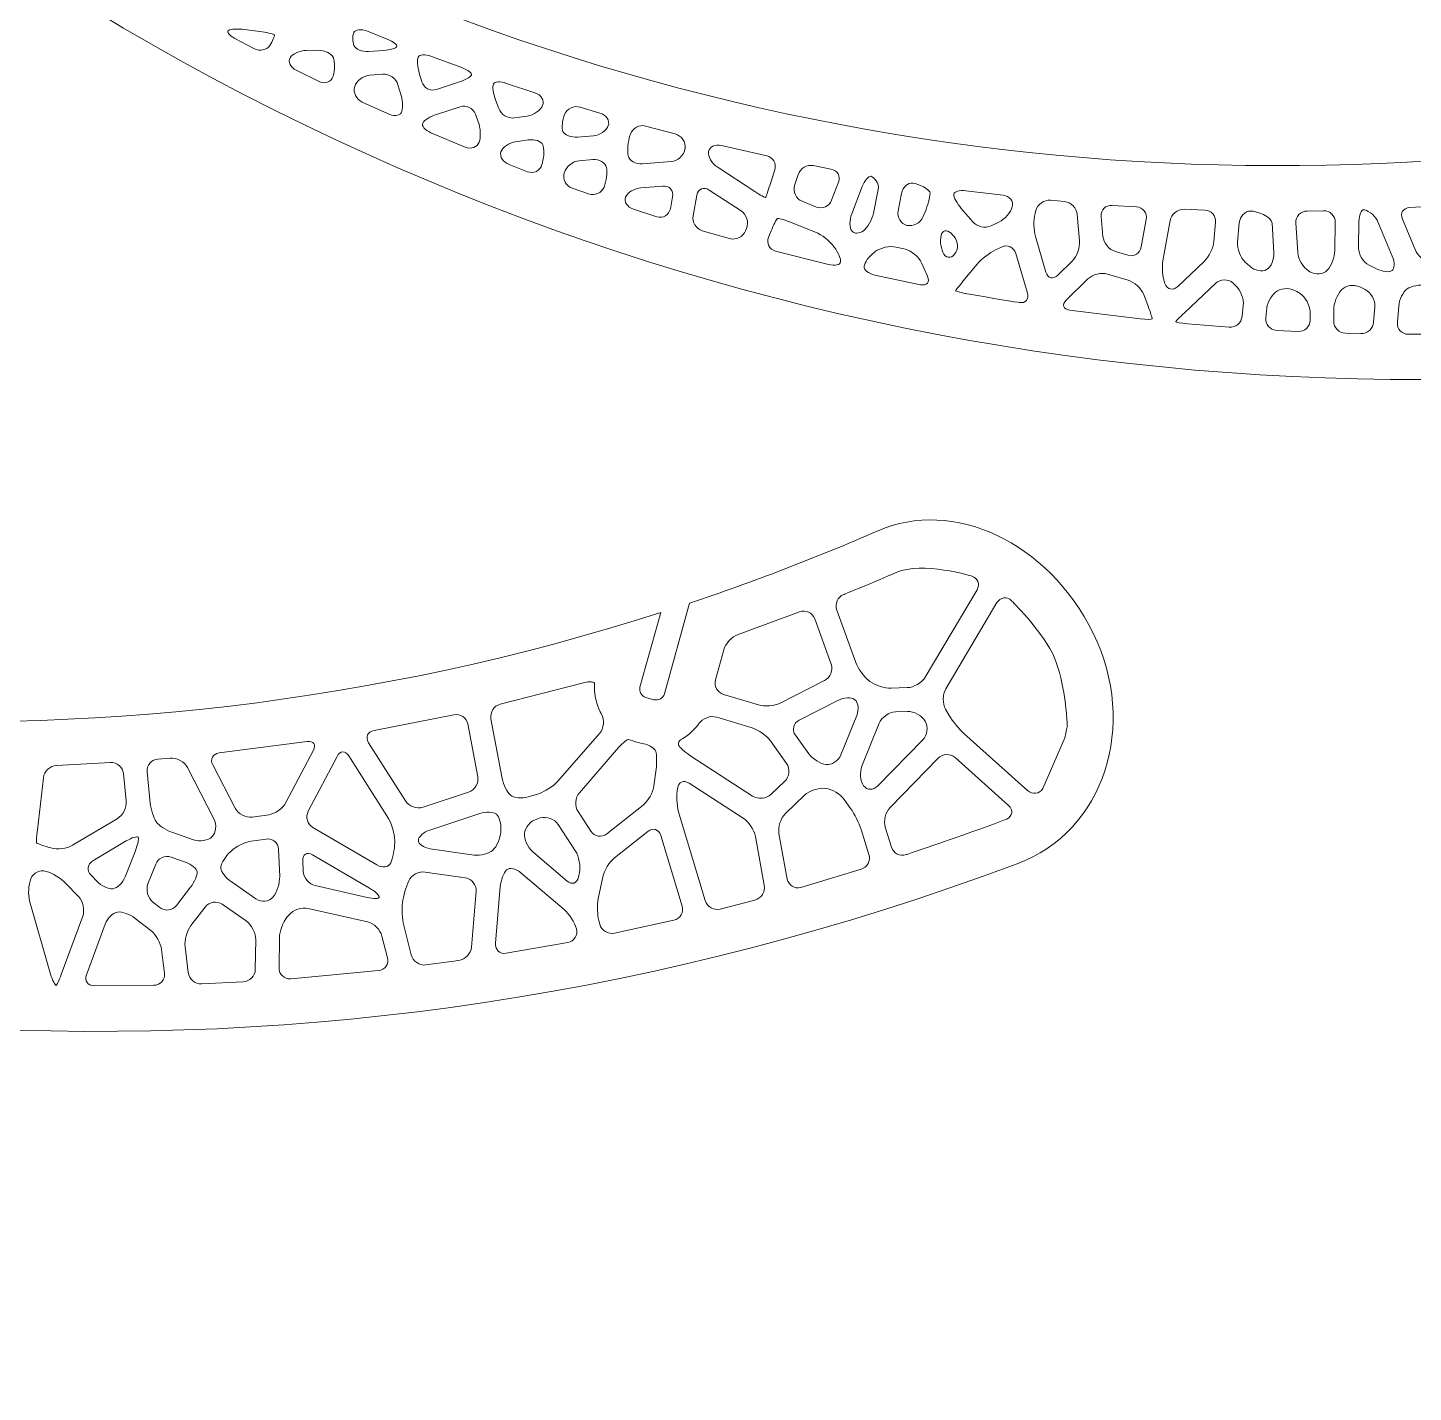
# Model space of a CAD drawing. Header units: inches. Extents: x 8 to 818, y -635 to -10.
# Drawn here: x 336.4 to 501.2, y -635.4 to -473.1 of the extents above; entities that cross this region are included whole.
import ezdxf

# ---------------------------------------------------------------- set-up
doc = ezdxf.new("R2010")
doc.units = ezdxf.units.IN
doc.header["$MEASUREMENT"] = 0
doc.layers.add('Calque 1', color=7, linetype='Continuous')

# ---------------------------------------------------------------- blocks, each defined once
blk = doc.blocks.new('block 12')
at = {"layer": 'Calque 1', "color": 179, "lineweight": 5, "true_color": 0x262425}
for points, knots in [([(415.1, -541.5), (415.1, -541.5), (412.11, -552.28), (412.11, -552.28), (411.96, -552.81), (411.41, -553.12), (410.87, -552.98), (410.87, -552.98), (409.91, -552.71), (409.91, -552.71), (409.38, -552.56), (409.07, -552.01), (409.21, -551.48), (409.21, -551.48), (411.68, -542.62), (411.68, -542.62), (276.34, -585.95), (126.21, -517.91), (70.13, -382.15), (70.13, -382.15), (68.79, -386.97), (68.79, -386.97), (68.65, -387.51), (68.09, -387.82), (67.56, -387.67), (67.56, -387.67), (66.6, -387.4), (66.6, -387.4), (66.07, -387.25), (65.75, -386.7), (65.9, -386.17), (65.9, -386.17), (68.29, -377.57), (68.29, -377.57), (67.16, -374.7), (66.07, -371.8), (65.02, -368.87), (63.58, -364.83), (59.26, -362.6), (55.15, -363.83), (55.15, -363.83), (55, -363.87), (55, -363.87), (50.75, -365.13), (48.3, -369.6), (49.57, -373.84), (100.4, -544.25), (286.66, -635.36), (454.06, -572.5), (464.47, -568.65), (468.48, -555.99), (463.12, -545.07), (463.12, -545.07), (463.12, -545.07), (463.12, -545.07), (457.76, -534.13), (446.38, -529), (437.54, -532.89), (430.12, -536.11), (422.64, -538.98), (415.1, -541.5)], [0, 0, 0, 0, 1, 1, 1, 2, 2, 2, 3, 3, 3, 4, 4, 4, 5, 5, 5, 6, 6, 6, 7, 7, 7, 8, 8, 8, 9, 9, 9, 10, 10, 10, 11, 11, 11, 12, 12, 12, 13, 13, 13, 14, 14, 14, 15, 15, 15, 16, 16, 16, 17, 17, 17, 18, 18, 18, 19, 19, 19, 20, 20, 20, 20]), ([(443.14, -550.29), (442.74, -550.95), (441.78, -551.52), (441.01, -551.55), (441.01, -551.55), (439.09, -551.61), (439.09, -551.61), (438.31, -551.64), (437.17, -551.27), (436.56, -550.8), (436.56, -550.8), (436.48, -550.74), (436.48, -550.74), (435.86, -550.27), (435.14, -549.29), (434.88, -548.56), (434.88, -548.56), (432.62, -542.33), (432.62, -542.33), (432.36, -541.6), (432.73, -540.76), (433.45, -540.47), (433.45, -540.47), (437.26, -538.91), (439.7, -537.85), (442.78, -536.49), (448.67, -538.28), (448.67, -538.28), (449.41, -538.51), (449.69, -539.24), (449.3, -539.91), (449.3, -539.91), (443.14, -550.29), (443.14, -550.29)], [0, 0, 0, 0, 1, 1, 1, 2, 2, 2, 3, 3, 3, 4, 4, 4, 5, 5, 5, 6, 6, 6, 7, 7, 7, 8, 8, 8, 9, 9, 9, 10, 10, 10, 11, 11, 11, 11]), ([(460.05, -556.12), (460.05, -556.12), (459.9, -556.74), (459.73, -557.5), (459.73, -557.5), (457.13, -563.56), (457.13, -563.56), (456.7, -564.21), (455.88, -564.31), (455.3, -563.79), (455.3, -563.79), (447.75, -557.02), (447.75, -557.02), (447.17, -556.5), (446.38, -555.53), (446, -554.85), (446, -554.85), (445.57, -554.12), (445.57, -554.12), (445.19, -553.45), (445.2, -552.35), (445.59, -551.68), (445.59, -551.68), (451.67, -541.44), (451.67, -541.44), (452.07, -540.77), (452.85, -540.67), (453.4, -541.21), (453.4, -541.21), (456.86, -544.59), (458.26, -547.45), (459.62, -550.22), (459.95, -554.72), (459.95, -554.72), (460, -555.49), (460.05, -556.12), (460.05, -556.12)], [0, 0, 0, 0, 1, 1, 1, 2, 2, 2, 3, 3, 3, 4, 4, 4, 5, 5, 5, 6, 6, 6, 7, 7, 7, 8, 8, 8, 9, 9, 9, 10, 10, 10, 11, 11, 11, 12, 12, 12, 12]), ([(425.9, -553.38), (425.21, -553.73), (424.04, -553.83), (423.29, -553.61), (423.29, -553.61), (419.16, -552.36), (419.16, -552.36), (418.42, -552.14), (417.98, -551.34), (418.19, -550.6), (418.19, -550.6), (419.17, -547.06), (419.17, -547.06), (419.38, -546.31), (420.15, -545.49), (420.88, -545.22), (420.88, -545.22), (428.19, -542.54), (428.19, -542.54), (428.92, -542.26), (429.73, -542.63), (429.99, -543.36), (429.99, -543.36), (431.94, -548.74), (431.94, -548.74), (432.21, -549.47), (431.86, -550.35), (431.16, -550.7), (431.16, -550.7), (425.9, -553.38), (425.9, -553.38)], [0, 0, 0, 0, 1, 1, 1, 2, 2, 2, 3, 3, 3, 4, 4, 4, 5, 5, 5, 6, 6, 6, 7, 7, 7, 8, 8, 8, 9, 9, 9, 10, 10, 10, 10]), ([(399.43, -562.69), (398.92, -563.27), (397.9, -563.94), (397.15, -564.16), (397.15, -564.16), (395.9, -564.55), (395.9, -564.55), (395.16, -564.77), (394.22, -564.68), (393.81, -564.34), (393.41, -564.01), (392.96, -563.11), (392.81, -562.34), (392.81, -562.34), (391.48, -555.24), (391.48, -555.24), (391.34, -554.48), (391.84, -553.71), (392.59, -553.52), (392.59, -553.52), (402.5, -550.98), (402.5, -550.98), (403.25, -550.78), (403.83, -550.83), (403.8, -551.09), (403.8, -551.09), (403.8, -551.09), (403.78, -551.33), (403.67, -553.01), (404.63, -554.7), (404.63, -554.7), (405.02, -555.37), (404.91, -556.41), (404.4, -556.99), (404.4, -556.99), (399.43, -562.69), (399.43, -562.69)], [0, 0, 0, 0, 1, 1, 1, 2, 2, 2, 3, 3, 3, 4, 4, 4, 5, 5, 5, 6, 6, 6, 7, 7, 7, 8, 8, 8, 9, 9, 9, 10, 10, 10, 11, 11, 11, 12, 12, 12, 12]), ([(433.1, -559.54), (432.81, -560.26), (432.02, -560.79), (431.34, -560.7), (430.66, -560.62), (429.74, -560.04), (429.29, -559.41), (429.29, -559.41), (427.7, -557.19), (427.7, -557.19), (427.25, -556.56), (427.45, -555.76), (428.14, -555.41), (428.14, -555.41), (432.76, -553.06), (432.76, -553.06), (433.46, -552.7), (434.36, -552.67), (434.77, -552.99), (435.18, -553.3), (435.28, -554.15), (434.99, -554.87), (434.99, -554.87), (433.1, -559.54), (433.1, -559.54)], [0, 0, 0, 0, 1, 1, 1, 2, 2, 2, 3, 3, 3, 4, 4, 4, 5, 5, 5, 6, 6, 6, 7, 7, 7, 8, 8, 8, 8]), ([(383.4, -565.77), (382.66, -566.01), (381.72, -565.67), (381.3, -565.02), (381.3, -565.02), (376.93, -558.1), (376.93, -558.1), (376.52, -557.44), (376.8, -556.79), (377.57, -556.65), (377.57, -556.65), (387.08, -554.77), (387.08, -554.77), (387.84, -554.61), (388.58, -555.1), (388.72, -555.87), (388.72, -555.87), (389.91, -562.15), (389.91, -562.15), (390.05, -562.91), (389.56, -563.74), (388.83, -563.98), (388.83, -563.98), (383.4, -565.77), (383.4, -565.77)], [0, 0, 0, 0, 1, 1, 1, 2, 2, 2, 3, 3, 3, 4, 4, 4, 5, 5, 5, 6, 6, 6, 7, 7, 7, 8, 8, 8, 8]), ([(424.82, -564.23), (424.25, -564.77), (423.26, -564.86), (422.61, -564.44), (422.61, -564.44), (415.13, -559.6), (415.13, -559.6), (414.48, -559.18), (413.89, -558.63), (413.81, -558.37), (413.73, -558.11), (413.86, -557.82), (414.09, -557.71), (414.09, -557.71), (414.09, -557.71), (414.3, -557.59), (415.5, -556.91), (416.21, -555.83), (416.21, -555.83), (416.64, -555.19), (417.59, -554.84), (418.34, -555.06), (418.34, -555.06), (422.56, -556.34), (422.56, -556.34), (423.3, -556.56), (424.28, -557.26), (424.73, -557.89), (424.73, -557.89), (426.64, -560.56), (426.64, -560.56), (427.09, -561.19), (427, -562.15), (426.44, -562.68), (426.44, -562.68), (424.82, -564.23), (424.82, -564.23)], [0, 0, 0, 0, 1, 1, 1, 2, 2, 2, 3, 3, 3, 4, 4, 4, 5, 5, 5, 6, 6, 6, 7, 7, 7, 8, 8, 8, 9, 9, 9, 10, 10, 10, 11, 11, 11, 12, 12, 12, 12]), ([(437.52, -563.22), (436.98, -563.78), (436.21, -563.77), (435.81, -563.21), (435.41, -562.65), (435.32, -561.6), (435.61, -560.88), (435.61, -560.88), (437.66, -555.78), (437.66, -555.78), (437.95, -555.06), (438.82, -554.45), (439.6, -554.42), (439.6, -554.42), (441.03, -554.37), (441.03, -554.37), (441.8, -554.34), (442.75, -554.87), (443.14, -555.54), (443.52, -556.21), (443.39, -557.21), (442.85, -557.76), (442.85, -557.76), (437.52, -563.22), (437.52, -563.22)], [0, 0, 0, 0, 1, 1, 1, 2, 2, 2, 3, 3, 3, 4, 4, 4, 5, 5, 5, 6, 6, 6, 7, 7, 7, 8, 8, 8, 8]), ([(367.09, -565.22), (366.73, -565.91), (365.81, -566.56), (365.04, -566.67), (365.04, -566.67), (363.09, -566.95), (363.09, -566.95), (362.32, -567.06), (361.4, -566.58), (361.05, -565.89), (361.05, -565.89), (358.39, -560.74), (358.39, -560.74), (358.04, -560.05), (358.38, -559.41), (359.15, -559.32), (359.15, -559.32), (369.62, -557.95), (369.62, -557.95), (370.39, -557.85), (370.72, -558.32), (370.36, -559), (370.36, -559), (367.09, -565.22), (367.09, -565.22)], [0, 0, 0, 0, 1, 1, 1, 2, 2, 2, 3, 3, 3, 4, 4, 4, 5, 5, 5, 6, 6, 6, 7, 7, 7, 8, 8, 8, 8]), ([(410.87, -563.23), (410.77, -564), (410.19, -565.03), (409.58, -565.51), (409.58, -565.51), (405.25, -568.94), (405.25, -568.94), (404.64, -569.42), (403.8, -569.28), (403.37, -568.63), (403.37, -568.63), (401.84, -566.29), (401.84, -566.29), (401.42, -565.64), (401.49, -564.63), (402, -564.04), (402, -564.04), (406.67, -558.68), (406.67, -558.68), (407.18, -558.09), (407.73, -557.67), (407.88, -557.73), (408.04, -557.79), (408.68, -557.98), (408.94, -558.06), (409.21, -558.13), (409.64, -558.24), (409.91, -558.29), (410.17, -558.35), (410.98, -558.74), (411.09, -559.14), (411.21, -559.53), (411.22, -560.48), (411.13, -561.25), (411.13, -561.25), (410.87, -563.23), (410.87, -563.23)], [0, 0, 0, 0, 1, 1, 1, 2, 2, 2, 3, 3, 3, 4, 4, 4, 5, 5, 5, 6, 6, 6, 7, 7, 7, 8, 8, 8, 9, 9, 9, 10, 10, 10, 11, 11, 11, 12, 12, 12, 12]), ([(358.31, -569.27), (357.83, -569.74), (356.85, -569.91), (356.11, -569.66), (356.11, -569.66), (353.53, -568.75), (353.53, -568.75), (352.8, -568.49), (351.95, -567.92), (351.65, -567.48), (351.35, -567.04), (351.04, -566.05), (350.96, -565.27), (350.96, -565.27), (350.59, -561.57), (350.59, -561.57), (350.51, -560.79), (351.08, -560.11), (351.85, -560.04), (351.85, -560.04), (353.32, -559.92), (353.32, -559.92), (354.09, -559.85), (355.02, -560.35), (355.37, -561.04), (355.37, -561.04), (358.52, -567.16), (358.52, -567.16), (358.88, -567.85), (358.78, -568.8), (358.31, -569.27)], [0, 0, 0, 0, 1, 1, 1, 2, 2, 2, 3, 3, 3, 4, 4, 4, 5, 5, 5, 6, 6, 6, 7, 7, 7, 8, 8, 8, 9, 9, 9, 10, 10, 10, 10]), ([(379.58, -572.38), (379.34, -572.92), (378.59, -573.03), (377.92, -572.64), (377.92, -572.64), (370.31, -568.2), (370.31, -568.2), (369.64, -567.81), (369.39, -566.92), (369.75, -566.24), (369.75, -566.24), (373.17, -559.72), (373.17, -559.72), (373.53, -559.03), (374.17, -559.01), (374.58, -559.66), (374.58, -559.66), (379.29, -567.11), (379.29, -567.11), (379.7, -567.76), (380.04, -568.94), (380.03, -569.71), (380.03, -569.71), (380.03, -570.01), (380.03, -570.01), (380.02, -570.78), (379.82, -571.85), (379.58, -572.38)], [0, 0, 0, 0, 1, 1, 1, 2, 2, 2, 3, 3, 3, 4, 4, 4, 5, 5, 5, 6, 6, 6, 7, 7, 7, 8, 8, 8, 9, 9, 9, 9]), ([(453.05, -565.57), (453.63, -566.08), (453.54, -566.81), (452.86, -567.18), (452.86, -567.18), (452.85, -567.18), (452.19, -567.43), (448.07, -568.98), (440.88, -571.41), (440.88, -571.41), (440.14, -571.66), (439.35, -571.26), (439.12, -570.52), (439.12, -570.52), (438.38, -568.16), (438.38, -568.16), (438.15, -567.42), (438.41, -566.36), (438.95, -565.8), (438.95, -565.8), (444.67, -559.94), (444.67, -559.94), (445.21, -559.39), (446.13, -559.36), (446.7, -559.87), (446.7, -559.87), (453.05, -565.57), (453.05, -565.57)], [0, 0, 0, 0, 1, 1, 1, 2, 2, 2, 3, 3, 3, 4, 4, 4, 5, 5, 5, 6, 6, 6, 7, 7, 7, 8, 8, 8, 9, 9, 9, 9]), ([(341.69, -570.3), (341.03, -570.69), (339.87, -570.83), (339.13, -570.61), (339.13, -570.61), (338.83, -570.52), (338.83, -570.52), (338.09, -570.3), (337.46, -570.07), (337.43, -570), (337.4, -569.93), (337.45, -569.25), (337.54, -568.47), (337.54, -568.47), (338.24, -562.26), (338.24, -562.26), (338.33, -561.49), (339.03, -560.83), (339.81, -560.79), (339.81, -560.79), (346.22, -560.46), (346.22, -560.46), (347, -560.41), (347.69, -561), (347.77, -561.77), (347.77, -561.77), (348.1, -565.02), (348.1, -565.02), (348.18, -565.79), (347.69, -566.75), (347.03, -567.14), (347.03, -567.14), (341.69, -570.3), (341.69, -570.3)], [0, 0, 0, 0, 1, 1, 1, 2, 2, 2, 3, 3, 3, 4, 4, 4, 5, 5, 5, 6, 6, 6, 7, 7, 7, 8, 8, 8, 9, 9, 9, 10, 10, 10, 11, 11, 11, 11]), ([(424, -575.06), (424.14, -575.83), (423.64, -576.61), (422.89, -576.81), (422.89, -576.81), (418.75, -577.88), (418.75, -577.88), (417.99, -578.07), (417.19, -577.62), (416.97, -576.88), (416.97, -576.88), (413.86, -566.61), (413.86, -566.61), (413.64, -565.87), (413.53, -564.63), (413.63, -563.86), (413.63, -563.86), (413.68, -563.54), (413.68, -563.54), (413.77, -562.77), (414.39, -562.48), (415.04, -562.91), (415.04, -562.91), (421.5, -567.09), (421.5, -567.09), (422.15, -567.51), (422.8, -568.48), (422.94, -569.24), (422.94, -569.24), (424, -575.06), (424, -575.06)], [0, 0, 0, 0, 1, 1, 1, 2, 2, 2, 3, 3, 3, 4, 4, 4, 5, 5, 5, 6, 6, 6, 7, 7, 7, 8, 8, 8, 9, 9, 9, 10, 10, 10, 10]), ([(436.44, -571.39), (436.67, -572.13), (436.25, -572.92), (435.51, -573.15), (435.51, -573.15), (428.34, -575.3), (428.34, -575.3), (427.59, -575.52), (426.87, -575.07), (426.73, -574.31), (426.73, -574.31), (425.74, -568.88), (425.74, -568.88), (425.6, -568.12), (425.95, -567.06), (426.51, -566.52), (426.51, -566.52), (428.79, -564.34), (428.79, -564.34), (429.36, -563.8), (430.44, -563.44), (431.22, -563.53), (431.22, -563.53), (431.29, -563.54), (431.29, -563.54), (432.07, -563.63), (433.06, -564.23), (433.51, -564.86), (433.51, -564.86), (434.27, -565.91), (434.27, -565.91), (434.72, -566.55), (435.27, -567.67), (435.51, -568.41), (435.51, -568.41), (436.44, -571.39), (436.44, -571.39)], [0, 0, 0, 0, 1, 1, 1, 2, 2, 2, 3, 3, 3, 4, 4, 4, 5, 5, 5, 6, 6, 6, 7, 7, 7, 8, 8, 8, 9, 9, 9, 10, 10, 10, 11, 11, 11, 12, 12, 12, 12]), ([(392.66, -568.7), (392.6, -569.47), (392.17, -570.45), (391.71, -570.88), (391.25, -571.31), (390.24, -571.57), (389.48, -571.46), (389.48, -571.46), (384.24, -570.71), (384.24, -570.71), (383.48, -570.6), (382.85, -570.15), (382.85, -569.71), (382.86, -569.28), (383.46, -568.72), (384.2, -568.48), (384.2, -568.48), (390.14, -566.52), (390.14, -566.52), (390.88, -566.27), (391.77, -566.32), (392.13, -566.61), (392.48, -566.91), (392.72, -567.78), (392.67, -568.55), (392.67, -568.55), (392.66, -568.7), (392.66, -568.7)], [0, 0, 0, 0, 1, 1, 1, 2, 2, 2, 3, 3, 3, 4, 4, 4, 5, 5, 5, 6, 6, 6, 7, 7, 7, 8, 8, 8, 9, 9, 9, 9]), ([(401.9, -574.08), (401.74, -574.84), (401.13, -575.05), (400.54, -574.55), (400.54, -574.55), (396.45, -571.07), (396.45, -571.07), (395.86, -570.56), (395.42, -569.58), (395.47, -568.87), (395.53, -568.17), (396.18, -567.41), (396.92, -567.19), (396.92, -567.19), (397.35, -567.05), (397.35, -567.05), (398.09, -566.83), (399.05, -567.18), (399.47, -567.83), (399.47, -567.83), (401.53, -570.98), (401.53, -570.98), (401.96, -571.63), (402.17, -572.78), (402.02, -573.54), (402.02, -573.54), (401.9, -574.08), (401.9, -574.08)], [0, 0, 0, 0, 1, 1, 1, 2, 2, 2, 3, 3, 3, 4, 4, 4, 5, 5, 5, 6, 6, 6, 7, 7, 7, 8, 8, 8, 9, 9, 9, 9]), ([(414.22, -577.54), (414.45, -578.28), (414.01, -579.03), (413.25, -579.2), (413.25, -579.2), (406.18, -580.76), (406.18, -580.76), (405.42, -580.92), (404.63, -580.44), (404.42, -579.69), (404.42, -579.69), (404.34, -579.39), (404.34, -579.39), (404.13, -578.64), (404.09, -577.41), (404.25, -576.65), (404.25, -576.65), (404.79, -574.05), (404.79, -574.05), (404.95, -573.29), (405.58, -572.27), (406.19, -571.79), (406.19, -571.79), (410.16, -568.65), (410.16, -568.65), (410.77, -568.17), (411.45, -568.38), (411.67, -569.13), (411.67, -569.13), (414.22, -577.54), (414.22, -577.54)], [0, 0, 0, 0, 1, 1, 1, 2, 2, 2, 3, 3, 3, 4, 4, 4, 5, 5, 5, 6, 6, 6, 7, 7, 7, 8, 8, 8, 9, 9, 9, 10, 10, 10, 10]), ([(347.98, -574.04), (347.7, -574.76), (347.04, -575.4), (346.52, -575.47), (345.99, -575.53), (345.13, -575.13), (344.59, -574.57), (344.59, -574.57), (343.91, -573.86), (343.91, -573.86), (343.37, -573.3), (343.47, -572.52), (344.14, -572.13), (344.14, -572.13), (348.1, -569.78), (348.1, -569.78), (348.77, -569.39), (349.41, -569.19), (349.51, -569.35), (349.62, -569.51), (349.48, -570.23), (349.19, -570.95), (349.19, -570.95), (347.98, -574.04), (347.98, -574.04)], [0, 0, 0, 0, 1, 1, 1, 2, 2, 2, 3, 3, 3, 4, 4, 4, 5, 5, 5, 6, 6, 6, 7, 7, 7, 8, 8, 8, 8]), ([(365.55, -576.46), (365.08, -577.02), (364.17, -577.12), (363.53, -576.67), (363.53, -576.67), (360.57, -574.62), (360.57, -574.62), (359.93, -574.17), (359.38, -573.47), (359.34, -573.05), (359.31, -572.63), (359.73, -571.84), (360.28, -571.29), (360.28, -571.29), (360.56, -571.01), (360.56, -571.01), (361.11, -570.46), (362.19, -569.93), (362.96, -569.82), (362.96, -569.82), (364.75, -569.56), (364.75, -569.56), (365.52, -569.45), (366.18, -570), (366.21, -570.77), (366.21, -570.77), (366.35, -574.02), (366.35, -574.02), (366.39, -574.8), (366.02, -575.89), (365.55, -576.46)], [0, 0, 0, 0, 1, 1, 1, 2, 2, 2, 3, 3, 3, 4, 4, 4, 5, 5, 5, 6, 6, 6, 7, 7, 7, 8, 8, 8, 9, 9, 9, 10, 10, 10, 10]), ([(354.08, -577.46), (353.6, -578.07), (352.72, -578.18), (352.1, -577.7), (352.1, -577.7), (351.28, -577.06), (351.28, -577.06), (350.67, -576.58), (350.4, -575.59), (350.68, -574.87), (350.68, -574.87), (351.6, -572.56), (351.6, -572.56), (351.88, -571.84), (352.71, -571.45), (353.45, -571.71), (353.45, -571.71), (355.16, -572.31), (355.16, -572.31), (355.89, -572.57), (356.52, -573.09), (356.55, -573.47), (356.58, -573.86), (356.22, -574.67), (355.75, -575.29), (355.75, -575.29), (354.08, -577.46), (354.08, -577.46)], [0, 0, 0, 0, 1, 1, 1, 2, 2, 2, 3, 3, 3, 4, 4, 4, 5, 5, 5, 6, 6, 6, 7, 7, 7, 8, 8, 8, 9, 9, 9, 9]), ([(378.2, -576.46), (378.17, -576.66), (377.53, -576.68), (376.77, -576.51), (376.77, -576.51), (370.59, -575.1), (370.59, -575.1), (369.83, -574.93), (369.18, -574.15), (369.15, -573.38), (369.15, -573.38), (369.1, -572.13), (369.1, -572.13), (369.06, -571.36), (369.58, -571.04), (370.25, -571.43), (370.25, -571.43), (377.03, -575.39), (377.03, -575.39), (377.7, -575.78), (378.22, -576.26), (378.2, -576.46)], [0, 0, 0, 0, 1, 1, 1, 2, 2, 2, 3, 3, 3, 4, 4, 4, 5, 5, 5, 6, 6, 6, 7, 7, 7, 7]), ([(340.37, -585.66), (340.1, -586.39), (339.82, -586.98), (339.75, -586.98), (339.67, -586.98), (339.31, -586.37), (339.1, -585.62), (339.1, -585.62), (336.61, -576.91), (336.61, -576.91), (336.4, -576.16), (336.46, -574.98), (336.75, -574.28), (337.03, -573.57), (337.86, -573.18), (338.59, -573.4), (339.32, -573.61), (340.35, -574.25), (340.89, -574.81), (340.89, -574.81), (342.43, -576.4), (342.43, -576.4), (342.97, -576.96), (343.19, -578.01), (342.92, -578.74), (342.92, -578.74), (340.37, -585.66), (340.37, -585.66)], [0, 0, 0, 0, 1, 1, 1, 2, 2, 2, 3, 3, 3, 4, 4, 4, 5, 5, 5, 6, 6, 6, 7, 7, 7, 8, 8, 8, 9, 9, 9, 9]), ([(389.17, -582.4), (389.1, -583.17), (388.42, -583.89), (387.65, -584), (387.65, -584), (383.75, -584.53), (383.75, -584.53), (382.98, -584.63), (382.19, -584.1), (382, -583.34), (382, -583.34), (381.11, -579.83), (381.11, -579.83), (380.92, -579.08), (380.85, -577.85), (380.95, -577.11), (381.06, -576.37), (381.4, -575.2), (381.71, -574.52), (382.02, -573.83), (382.9, -573.37), (383.67, -573.48), (383.67, -573.48), (388.43, -574.16), (388.43, -574.16), (389.2, -574.27), (389.77, -574.99), (389.71, -575.77), (389.71, -575.77), (389.17, -582.4), (389.17, -582.4)], [0, 0, 0, 0, 1, 1, 1, 2, 2, 2, 3, 3, 3, 4, 4, 4, 5, 5, 5, 6, 6, 6, 7, 7, 7, 8, 8, 8, 9, 9, 9, 10, 10, 10, 10]), ([(401.64, -580.24), (401.85, -580.98), (401.39, -581.71), (400.63, -581.85), (400.63, -581.85), (393.31, -583.14), (393.31, -583.14), (392.54, -583.26), (391.97, -582.73), (392.03, -581.96), (392.03, -581.96), (392.59, -575.22), (392.59, -575.22), (392.65, -574.45), (392.98, -573.55), (393.33, -573.23), (393.67, -572.91), (394.44, -573.06), (395.03, -573.56), (395.03, -573.56), (400.19, -577.95), (400.19, -577.95), (400.78, -578.46), (401.43, -579.48), (401.64, -580.23), (401.64, -580.23), (401.64, -580.24), (401.64, -580.24)], [0, 0, 0, 0, 1, 1, 1, 2, 2, 2, 3, 3, 3, 4, 4, 4, 5, 5, 5, 6, 6, 6, 7, 7, 7, 8, 8, 8, 9, 9, 9, 9]), ([(352.64, -585.53), (352.73, -586.3), (352.17, -586.94), (351.39, -586.95), (351.39, -586.95), (344.29, -587.02), (344.29, -587.02), (343.51, -587.02), (343.09, -586.42), (343.36, -585.7), (343.36, -585.7), (345.58, -579.69), (345.58, -579.69), (345.85, -578.96), (346.52, -578.31), (347.06, -578.24), (347.61, -578.17), (348.56, -578.51), (349.17, -578.99), (349.17, -578.99), (351.02, -580.44), (351.02, -580.44), (351.63, -580.92), (352.21, -581.94), (352.3, -582.71), (352.3, -582.71), (352.64, -585.53), (352.64, -585.53)], [0, 0, 0, 0, 1, 1, 1, 2, 2, 2, 3, 3, 3, 4, 4, 4, 5, 5, 5, 6, 6, 6, 7, 7, 7, 8, 8, 8, 9, 9, 9, 9]), ([(363.45, -585.06), (363.44, -585.83), (362.8, -586.5), (362.02, -586.54), (362.02, -586.54), (357.04, -586.78), (357.04, -586.78), (356.27, -586.82), (355.56, -586.21), (355.47, -585.44), (355.47, -585.44), (355.1, -582.37), (355.1, -582.37), (355.01, -581.6), (355.32, -580.46), (355.8, -579.85), (355.8, -579.85), (357.5, -577.64), (357.5, -577.64), (357.98, -577.02), (358.88, -576.88), (359.52, -577.32), (359.52, -577.32), (362.36, -579.3), (362.36, -579.3), (362.99, -579.74), (363.51, -580.74), (363.5, -581.51), (363.5, -581.51), (363.45, -585.06), (363.45, -585.06)], [0, 0, 0, 0, 1, 1, 1, 2, 2, 2, 3, 3, 3, 4, 4, 4, 5, 5, 5, 6, 6, 6, 7, 7, 7, 8, 8, 8, 9, 9, 9, 10, 10, 10, 10]), ([(379.18, -583.68), (379.37, -584.44), (378.89, -585.12), (378.12, -585.2), (378.12, -585.2), (367.66, -586.17), (367.66, -586.17), (366.89, -586.23), (366.26, -585.65), (366.27, -584.87), (366.27, -584.87), (366.32, -581.31), (366.32, -581.31), (366.33, -580.53), (366.75, -579.41), (367.25, -578.82), (367.25, -578.82), (367.46, -578.57), (367.46, -578.57), (367.96, -577.98), (368.99, -577.63), (369.75, -577.8), (369.75, -577.8), (376.8, -579.41), (376.8, -579.41), (377.55, -579.58), (378.33, -580.34), (378.52, -581.09), (378.52, -581.09), (379.18, -583.68), (379.18, -583.68)], [0, 0, 0, 0, 1, 1, 1, 2, 2, 2, 3, 3, 3, 4, 4, 4, 5, 5, 5, 6, 6, 6, 7, 7, 7, 8, 8, 8, 9, 9, 9, 10, 10, 10, 10])]:
    blk.add_open_spline(points, degree=3, knots=knots, dxfattribs=at)
blk = doc.blocks.new('block 13')
at = {"layer": 'Calque 1', "color": 179, "lineweight": 5, "true_color": 0x262425}
for points, knots in [([(719.69, -361.55), (719.69, -361.55), (724.17, -371.8), (724.17, -371.8), (724.39, -372.31), (724.16, -372.9), (723.65, -373.12), (723.65, -373.12), (722.74, -373.52), (722.74, -373.52), (722.23, -373.74), (721.64, -373.51), (721.42, -373), (721.42, -373), (717.74, -364.58), (717.74, -364.58), (640.06, -483.56), (480.64, -525.46), (351.5, -455.49), (351.5, -455.49), (353.5, -460.08), (353.5, -460.08), (353.72, -460.58), (353.49, -461.17), (352.98, -461.39), (352.98, -461.39), (352.07, -461.79), (352.07, -461.79), (351.56, -462.01), (350.97, -461.78), (350.75, -461.28), (350.75, -461.28), (347.18, -453.1), (347.18, -453.1), (344.49, -451.58), (341.81, -450.02), (339.15, -448.4), (335.49, -446.18), (330.73, -447.18), (328.31, -450.72), (328.31, -450.72), (328.22, -450.85), (328.22, -450.85), (325.72, -454.51), (326.64, -459.52), (330.3, -462.02), (477.23, -562.19), (679.23, -515.4), (769.49, -361.03), (775.14, -351.48), (770.26, -339.13), (759.21, -334.03), (759.21, -334.03), (759.21, -334.03), (759.21, -334.03), (748.15, -328.92), (736.08, -332.12), (731.67, -340.71), (727.95, -347.89), (723.95, -354.84), (719.69, -361.55)], [0, 0, 0, 0, 1, 1, 1, 2, 2, 2, 3, 3, 3, 4, 4, 4, 5, 5, 5, 6, 6, 6, 7, 7, 7, 8, 8, 8, 9, 9, 9, 10, 10, 10, 11, 11, 11, 12, 12, 12, 13, 13, 13, 14, 14, 14, 15, 15, 15, 16, 16, 16, 17, 17, 17, 18, 18, 18, 19, 19, 19, 20, 20, 20, 20]), ([(365.74, -473.94), (365.77, -474.05), (365.51, -474.61), (365.17, -475.17), (364.82, -475.73), (363.98, -475.89), (363.29, -475.53), (363.29, -475.53), (361.02, -474.33), (361.02, -474.33), (360.34, -473.96), (360, -473.53), (360.27, -473.37), (360.55, -473.22), (361.4, -473.17), (362.17, -473.27), (362.17, -473.27), (364.28, -473.55), (364.28, -473.55), (365.05, -473.65), (365.71, -473.82), (365.74, -473.94)], [0, 0, 0, 0, 1, 1, 1, 2, 2, 2, 3, 3, 3, 4, 4, 4, 5, 5, 5, 6, 6, 6, 7, 7, 7, 7]), ([(380.29, -475.3), (380.2, -475.49), (379.49, -475.7), (378.72, -475.75), (378.72, -475.75), (376.93, -475.88), (376.93, -475.88), (376.16, -475.94), (375.37, -475.61), (375.19, -475.16), (375, -474.71), (374.99, -474.02), (375.17, -473.64), (375.34, -473.25), (376.07, -473.17), (376.79, -473.47), (376.79, -473.47), (379.14, -474.42), (379.14, -474.42), (379.86, -474.71), (380.37, -475.1), (380.29, -475.3)], [0, 0, 0, 0, 1, 1, 1, 2, 2, 2, 3, 3, 3, 4, 4, 4, 5, 5, 5, 6, 6, 6, 7, 7, 7, 7]), ([(372.74, -476.63), (372.94, -477.12), (372.93, -478.1), (372.71, -478.81), (372.49, -479.51), (371.74, -479.8), (371.05, -479.46), (371.05, -479.46), (368.32, -478.11), (368.32, -478.11), (367.63, -477.76), (367.3, -477.09), (367.59, -476.62), (367.88, -476.15), (368.75, -475.76), (369.52, -475.76), (369.52, -475.76), (370.96, -475.74), (370.96, -475.74), (371.74, -475.74), (372.54, -476.13), (372.74, -476.63)], [0, 0, 0, 0, 1, 1, 1, 2, 2, 2, 3, 3, 3, 4, 4, 4, 5, 5, 5, 6, 6, 6, 7, 7, 7, 7]), ([(389.16, -478.69), (389.06, -478.92), (388.37, -479.3), (387.63, -479.54), (387.63, -479.54), (384.99, -480.4), (384.99, -480.4), (384.26, -480.64), (383.48, -480.23), (383.26, -479.48), (383.26, -479.48), (382.96, -478.46), (382.96, -478.46), (382.74, -477.71), (382.68, -476.85), (382.82, -476.54), (382.96, -476.22), (383.67, -476.19), (384.4, -476.46), (384.4, -476.46), (388.01, -477.8), (388.01, -477.8), (388.74, -478.07), (389.26, -478.47), (389.16, -478.69)], [0, 0, 0, 0, 1, 1, 1, 2, 2, 2, 3, 3, 3, 4, 4, 4, 5, 5, 5, 6, 6, 6, 7, 7, 7, 8, 8, 8, 8]), ([(380.79, -481.12), (381.01, -481.86), (381.02, -482.78), (380.82, -483.16), (380.61, -483.54), (379.86, -483.59), (379.16, -483.27), (379.16, -483.27), (376.17, -481.9), (376.17, -481.9), (375.46, -481.57), (375.06, -480.74), (375.28, -480.06), (375.49, -479.37), (376.3, -478.76), (377.07, -478.7), (377.07, -478.7), (378.62, -478.59), (378.62, -478.59), (379.4, -478.53), (380.21, -479.1), (380.42, -479.84), (380.42, -479.84), (380.79, -481.12), (380.79, -481.12)], [0, 0, 0, 0, 1, 1, 1, 2, 2, 2, 3, 3, 3, 4, 4, 4, 5, 5, 5, 6, 6, 6, 7, 7, 7, 8, 8, 8, 8]), ([(397.63, -482.3), (397.39, -482.89), (396.57, -483.46), (395.8, -483.56), (395.8, -483.56), (394.28, -483.78), (394.28, -483.78), (393.51, -483.89), (392.66, -483.38), (392.4, -482.65), (392.4, -482.65), (392.02, -481.62), (392.02, -481.62), (391.75, -480.89), (391.64, -480.05), (391.77, -479.76), (391.9, -479.46), (392.61, -479.42), (393.34, -479.67), (393.34, -479.67), (396.72, -480.8), (396.72, -480.8), (397.46, -481.04), (397.87, -481.72), (397.63, -482.3)], [0, 0, 0, 0, 1, 1, 1, 2, 2, 2, 3, 3, 3, 4, 4, 4, 5, 5, 5, 6, 6, 6, 7, 7, 7, 8, 8, 8, 8]), ([(389.97, -484.23), (390.24, -484.96), (390.29, -486.06), (390.08, -486.67), (389.87, -487.28), (389.12, -487.54), (388.4, -487.25), (388.4, -487.25), (384.33, -485.54), (384.33, -485.54), (383.62, -485.24), (383.18, -484.72), (383.36, -484.39), (383.53, -484.07), (384.28, -483.6), (385.02, -483.36), (385.02, -483.36), (387.81, -482.45), (387.81, -482.45), (388.55, -482.21), (389.37, -482.61), (389.64, -483.34), (389.64, -483.34), (389.97, -484.23), (389.97, -484.23)], [0, 0, 0, 0, 1, 1, 1, 2, 2, 2, 3, 3, 3, 4, 4, 4, 5, 5, 5, 6, 6, 6, 7, 7, 7, 8, 8, 8, 8]), ([(405.44, -484.7), (405.23, -485.3), (404.43, -485.84), (403.66, -485.91), (403.66, -485.91), (401.78, -486.06), (401.78, -486.06), (401.01, -486.12), (400.23, -485.83), (400.05, -485.4), (399.87, -484.98), (399.96, -484.06), (400.24, -483.36), (400.53, -482.66), (401.37, -482.28), (402.11, -482.5), (402.11, -482.5), (404.45, -483.21), (404.45, -483.21), (405.19, -483.43), (405.64, -484.1), (405.44, -484.7)], [0, 0, 0, 0, 1, 1, 1, 2, 2, 2, 3, 3, 3, 4, 4, 4, 5, 5, 5, 6, 6, 6, 7, 7, 7, 7]), ([(414.56, -487.47), (414.45, -488.24), (413.72, -488.92), (412.95, -488.98), (412.95, -488.98), (409.46, -489.26), (409.46, -489.26), (408.69, -489.32), (407.94, -488.88), (407.81, -488.28), (407.68, -487.69), (407.77, -486.6), (408.02, -485.87), (408.02, -485.87), (408.07, -485.72), (408.07, -485.72), (408.32, -484.98), (409.13, -484.55), (409.88, -484.75), (409.88, -484.75), (413.41, -485.69), (413.41, -485.69), (414.16, -485.89), (414.68, -486.68), (414.57, -487.44), (414.57, -487.44), (414.56, -487.47), (414.56, -487.47)], [0, 0, 0, 0, 1, 1, 1, 2, 2, 2, 3, 3, 3, 4, 4, 4, 5, 5, 5, 6, 6, 6, 7, 7, 7, 8, 8, 8, 9, 9, 9, 9]), ([(397.65, -486.98), (397.83, -487.4), (397.81, -488.36), (397.6, -489.11), (397.6, -489.11), (397.54, -489.33), (397.54, -489.33), (397.33, -490.07), (396.56, -490.46), (395.83, -490.18), (395.83, -490.18), (393.65, -489.34), (393.65, -489.34), (392.92, -489.06), (392.48, -488.38), (392.67, -487.82), (392.86, -487.26), (393.64, -486.72), (394.41, -486.61), (394.41, -486.61), (395.92, -486.4), (395.92, -486.4), (396.69, -486.29), (397.47, -486.55), (397.65, -486.98)], [0, 0, 0, 0, 1, 1, 1, 2, 2, 2, 3, 3, 3, 4, 4, 4, 5, 5, 5, 6, 6, 6, 7, 7, 7, 8, 8, 8, 8]), ([(424.64, -491.84), (424.41, -492.58), (424.18, -493.21), (424.14, -493.25), (424.1, -493.28), (423.53, -492.97), (422.88, -492.54), (422.88, -492.54), (418.39, -489.62), (418.39, -489.62), (417.74, -489.19), (417.28, -488.37), (417.37, -487.79), (417.46, -487.21), (418.14, -486.88), (418.9, -487.06), (418.9, -487.06), (424.28, -488.29), (424.28, -488.29), (425.04, -488.46), (425.47, -489.2), (425.24, -489.94), (425.24, -489.94), (424.64, -491.84), (424.64, -491.84)], [0, 0, 0, 0, 1, 1, 1, 2, 2, 2, 3, 3, 3, 4, 4, 4, 5, 5, 5, 6, 6, 6, 7, 7, 7, 8, 8, 8, 8]), ([(405.23, -489.69), (405.36, -490.27), (405.23, -491.31), (404.94, -492.01), (404.65, -492.71), (403.81, -493.08), (403.08, -492.82), (403.08, -492.82), (401.14, -492.14), (401.14, -492.14), (400.41, -491.88), (399.98, -491.06), (400.19, -490.32), (400.4, -489.59), (401.2, -488.94), (401.97, -488.87), (401.97, -488.87), (403.59, -488.74), (403.59, -488.74), (404.36, -488.68), (405.1, -489.11), (405.23, -489.69)], [0, 0, 0, 0, 1, 1, 1, 2, 2, 2, 3, 3, 3, 4, 4, 4, 5, 5, 5, 6, 6, 6, 7, 7, 7, 7]), ([(432, -493.58), (431.72, -494.31), (430.91, -494.66), (430.19, -494.38), (430.19, -494.38), (428.49, -493.7), (428.49, -493.7), (427.77, -493.41), (427.37, -492.57), (427.6, -491.83), (427.6, -491.83), (428.01, -490.52), (428.01, -490.52), (428.25, -489.78), (429.06, -489.3), (429.82, -489.45), (429.82, -489.45), (431.93, -489.86), (431.93, -489.86), (432.7, -490.01), (433.09, -490.72), (432.82, -491.44), (432.82, -491.44), (432, -493.58), (432, -493.58)], [0, 0, 0, 0, 1, 1, 1, 2, 2, 2, 3, 3, 3, 4, 4, 4, 5, 5, 5, 6, 6, 6, 7, 7, 7, 8, 8, 8, 8]), ([(436.97, -495.12), (436.82, -495.88), (436.29, -496.81), (435.79, -497.2), (435.3, -497.58), (434.67, -497.59), (434.4, -497.21), (434.12, -496.83), (434.12, -495.93), (434.4, -495.21), (434.4, -495.21), (435.64, -491.95), (435.64, -491.95), (435.92, -491.23), (436.39, -490.68), (436.7, -490.73), (437, -490.78), (437.7, -491.54), (437.55, -492.3), (437.55, -492.3), (436.97, -495.12), (436.97, -495.12)], [0, 0, 0, 0, 1, 1, 1, 2, 2, 2, 3, 3, 3, 4, 4, 4, 5, 5, 5, 6, 6, 6, 7, 7, 7, 7]), ([(412.82, -494.58), (412.67, -495.34), (411.95, -495.77), (411.21, -495.54), (411.21, -495.54), (408.43, -494.63), (408.43, -494.63), (407.69, -494.39), (407.27, -493.75), (407.5, -493.2), (407.73, -492.66), (408.55, -492.16), (409.32, -492.1), (409.32, -492.1), (411.93, -491.89), (411.93, -491.89), (412.71, -491.83), (413.22, -492.4), (413.08, -493.17), (413.08, -493.17), (412.82, -494.58), (412.82, -494.58)], [0, 0, 0, 0, 1, 1, 1, 2, 2, 2, 3, 3, 3, 4, 4, 4, 5, 5, 5, 6, 6, 6, 7, 7, 7, 7]), ([(421.76, -497.21), (421.47, -497.93), (420.62, -498.35), (419.87, -498.14), (419.87, -498.14), (416.62, -497.2), (416.62, -497.2), (415.88, -496.98), (415.39, -496.17), (415.53, -495.41), (415.53, -495.41), (415.99, -492.97), (415.99, -492.97), (416.13, -492.21), (416.78, -491.93), (417.43, -492.36), (417.43, -492.36), (421.24, -494.84), (421.24, -494.84), (421.89, -495.26), (422.18, -496.2), (421.88, -496.92), (421.88, -496.92), (421.76, -497.21), (421.76, -497.21)], [0, 0, 0, 0, 1, 1, 1, 2, 2, 2, 3, 3, 3, 4, 4, 4, 5, 5, 5, 6, 6, 6, 7, 7, 7, 8, 8, 8, 8]), ([(443.72, -492.75), (443.69, -493.24), (443.43, -494.23), (443.13, -494.95), (443.13, -494.95), (442.87, -495.58), (442.87, -495.58), (442.57, -496.29), (441.72, -496.73), (440.97, -496.56), (440.23, -496.38), (439.75, -495.61), (439.91, -494.85), (439.91, -494.85), (440.33, -492.76), (440.33, -492.76), (440.49, -492), (441.09, -491.45), (441.68, -491.54), (442.26, -491.63), (443.76, -492.26), (443.72, -492.75)], [0, 0, 0, 0, 1, 1, 1, 2, 2, 2, 3, 3, 3, 4, 4, 4, 5, 5, 5, 6, 6, 6, 7, 7, 7, 7]), ([(453.49, -494.36), (453.32, -495.02), (452.61, -495.84), (451.91, -496.17), (451.91, -496.17), (450.98, -496.61), (450.98, -496.61), (450.28, -496.94), (449.29, -496.73), (448.79, -496.14), (448.79, -496.14), (447.43, -494.56), (447.43, -494.56), (446.92, -493.97), (446.52, -493.21), (446.54, -492.87), (446.57, -492.53), (447.21, -492.34), (447.98, -492.44), (447.98, -492.44), (452.41, -492.98), (452.41, -492.98), (453.18, -493.07), (453.67, -493.69), (453.49, -494.36)], [0, 0, 0, 0, 1, 1, 1, 2, 2, 2, 3, 3, 3, 4, 4, 4, 5, 5, 5, 6, 6, 6, 7, 7, 7, 8, 8, 8, 8]), ([(461.5, -498.42), (461.57, -499.19), (461.17, -500.27), (460.62, -500.81), (460.62, -500.81), (458.91, -502.49), (458.91, -502.49), (458.36, -503.03), (457.72, -502.87), (457.5, -502.13), (457.5, -502.13), (456.25, -497.89), (456.25, -497.89), (456.03, -497.14), (456.01, -495.92), (456.2, -495.17), (456.2, -495.17), (456.29, -494.81), (456.29, -494.81), (456.49, -494.06), (457.28, -493.51), (458.05, -493.58), (458.05, -493.58), (459.7, -493.74), (459.7, -493.74), (460.47, -493.81), (461.16, -494.49), (461.22, -495.27), (461.22, -495.27), (461.5, -498.42), (461.5, -498.42)], [0, 0, 0, 0, 1, 1, 1, 2, 2, 2, 3, 3, 3, 4, 4, 4, 5, 5, 5, 6, 6, 6, 7, 7, 7, 8, 8, 8, 9, 9, 9, 10, 10, 10, 10]), ([(468.84, -499.13), (468.7, -499.9), (467.98, -500.34), (467.24, -500.12), (467.24, -500.12), (465.76, -499.68), (465.76, -499.68), (465.02, -499.46), (464.35, -498.65), (464.28, -497.88), (464.28, -497.88), (464.08, -495.49), (464.08, -495.49), (464.01, -494.72), (464.59, -494.13), (465.36, -494.19), (465.36, -494.19), (468.27, -494.37), (468.27, -494.37), (469.04, -494.42), (469.56, -495.08), (469.43, -495.85), (469.43, -495.85), (468.84, -499.13), (468.84, -499.13)], [0, 0, 0, 0, 1, 1, 1, 2, 2, 2, 3, 3, 3, 4, 4, 4, 5, 5, 5, 6, 6, 6, 7, 7, 7, 8, 8, 8, 8]), ([(504.19, -499.59), (504.07, -500.36), (503.52, -500.93), (502.97, -500.86), (502.42, -500.79), (501.72, -500.15), (501.42, -499.43), (501.42, -499.43), (499.9, -495.82), (499.9, -495.82), (499.6, -495.11), (499.99, -494.49), (500.76, -494.44), (500.76, -494.44), (503.63, -494.27), (503.63, -494.27), (504.41, -494.22), (504.94, -494.81), (504.82, -495.57), (504.82, -495.57), (504.19, -499.59), (504.19, -499.59)], [0, 0, 0, 0, 1, 1, 1, 2, 2, 2, 3, 3, 3, 4, 4, 4, 5, 5, 5, 6, 6, 6, 7, 7, 7, 7]), ([(433.08, -500.92), (433.04, -501.26), (432.39, -501.39), (431.63, -501.21), (431.63, -501.21), (425.34, -499.63), (425.34, -499.63), (424.59, -499.43), (424.21, -498.68), (424.51, -497.96), (424.51, -497.96), (424.8, -497.23), (424.8, -497.23), (425.1, -496.51), (425.42, -495.86), (425.52, -495.77), (425.61, -495.69), (426.29, -495.86), (427.01, -496.15), (427.01, -496.15), (430.09, -497.38), (430.09, -497.38), (430.81, -497.67), (431.78, -498.41), (432.24, -499.04), (432.24, -499.04), (432.32, -499.15), (432.32, -499.15), (432.78, -499.78), (433.12, -500.57), (433.08, -500.92)], [0, 0, 0, 0, 1, 1, 1, 2, 2, 2, 3, 3, 3, 4, 4, 4, 5, 5, 5, 6, 6, 6, 7, 7, 7, 8, 8, 8, 9, 9, 9, 10, 10, 10, 10]), ([(477.47, -498.49), (477.4, -499.26), (476.88, -500.33), (476.32, -500.86), (476.32, -500.86), (473.17, -503.83), (473.17, -503.83), (472.61, -504.36), (471.92, -504.21), (471.65, -503.49), (471.38, -502.78), (471.27, -501.56), (471.41, -500.8), (471.41, -500.8), (472.27, -495.99), (472.27, -495.99), (472.4, -495.22), (473.15, -494.62), (473.93, -494.65), (473.93, -494.65), (476.39, -494.74), (476.39, -494.74), (477.16, -494.77), (477.74, -495.42), (477.67, -496.19), (477.67, -496.19), (477.47, -498.49), (477.47, -498.49)], [0, 0, 0, 0, 1, 1, 1, 2, 2, 2, 3, 3, 3, 4, 4, 4, 5, 5, 5, 6, 6, 6, 7, 7, 7, 8, 8, 8, 9, 9, 9, 9]), ([(484.62, -499.84), (484.67, -500.61), (484.28, -501.5), (483.75, -501.82), (483.22, -502.13), (482.32, -501.96), (481.75, -501.43), (481.75, -501.43), (481.21, -500.94), (481.21, -500.94), (480.63, -500.41), (480.22, -499.35), (480.29, -498.58), (480.29, -498.58), (480.5, -496.25), (480.5, -496.25), (480.57, -495.48), (481.18, -494.85), (481.86, -494.86), (482.54, -494.87), (484.36, -495.51), (484.4, -496.29), (484.4, -496.29), (484.62, -499.84), (484.62, -499.84)], [0, 0, 0, 0, 1, 1, 1, 2, 2, 2, 3, 3, 3, 4, 4, 4, 5, 5, 5, 6, 6, 6, 7, 7, 7, 8, 8, 8, 8]), ([(491.86, -499.55), (491.85, -500.33), (491.45, -501.38), (490.96, -501.9), (490.48, -502.42), (489.55, -502.5), (488.9, -502.08), (488.9, -502.08), (488.73, -501.97), (488.73, -501.97), (488.07, -501.56), (487.5, -500.58), (487.45, -499.81), (487.45, -499.81), (487.23, -496.28), (487.23, -496.28), (487.18, -495.51), (487.78, -494.86), (488.56, -494.86), (488.56, -494.86), (490.52, -494.82), (490.52, -494.82), (491.3, -494.81), (491.92, -495.43), (491.91, -496.21), (491.91, -496.21), (491.86, -499.55), (491.86, -499.55)], [0, 0, 0, 0, 1, 1, 1, 2, 2, 2, 3, 3, 3, 4, 4, 4, 5, 5, 5, 6, 6, 6, 7, 7, 7, 8, 8, 8, 9, 9, 9, 9]), ([(498.7, -500.24), (499, -500.95), (498.99, -501.72), (498.67, -501.95), (498.35, -502.18), (497.52, -502.08), (496.82, -501.73), (496.82, -501.73), (495.93, -501.29), (495.93, -501.29), (495.24, -500.94), (494.68, -500.03), (494.69, -499.25), (494.69, -499.25), (494.73, -496.12), (494.73, -496.12), (494.74, -495.35), (494.99, -494.71), (495.29, -494.7), (495.58, -494.68), (496.59, -495.24), (496.89, -495.96), (496.89, -495.96), (498.7, -500.24), (498.7, -500.24)], [0, 0, 0, 0, 1, 1, 1, 2, 2, 2, 3, 3, 3, 4, 4, 4, 5, 5, 5, 6, 6, 6, 7, 7, 7, 8, 8, 8, 8]), ([(446.64, -499.99), (446.17, -500.56), (445.54, -500.45), (445.24, -499.77), (444.94, -499.08), (444.87, -498.09), (445.09, -497.57), (445.31, -497.05), (445.9, -497.11), (446.4, -497.7), (446.4, -497.7), (446.57, -497.9), (446.57, -497.9), (447.08, -498.49), (447.11, -499.43), (446.64, -499.99)], [0, 0, 0, 0, 1, 1, 1, 2, 2, 2, 3, 3, 3, 4, 4, 4, 5, 5, 5, 5]), ([(443.4, -502.61), (443.71, -503.32), (443.34, -503.78), (442.58, -503.62), (442.58, -503.62), (437.15, -502.48), (437.15, -502.48), (436.39, -502.31), (435.81, -501.83), (435.86, -501.42), (435.91, -501), (436.45, -500.26), (437.07, -499.79), (437.07, -499.79), (437.19, -499.69), (437.19, -499.69), (437.8, -499.21), (438.92, -498.97), (439.67, -499.15), (439.67, -499.15), (440.78, -499.41), (440.78, -499.41), (441.53, -499.59), (442.4, -500.32), (442.71, -501.03), (442.71, -501.03), (443.4, -502.61), (443.4, -502.61)], [0, 0, 0, 0, 1, 1, 1, 2, 2, 2, 3, 3, 3, 4, 4, 4, 5, 5, 5, 6, 6, 6, 7, 7, 7, 8, 8, 8, 9, 9, 9, 9]), ([(455.29, -504.61), (455.52, -505.35), (455.07, -505.86), (454.3, -505.74), (454.3, -505.74), (450.75, -505.17), (448.42, -504.75), (447.86, -504.65), (447.86, -504.65), (447.86, -504.65), (447.25, -504.53), (446.75, -504.39), (446.76, -504.34), (446.76, -504.29), (447.17, -503.76), (447.67, -503.17), (447.67, -503.17), (449.32, -501.18), (449.32, -501.18), (449.82, -500.58), (450.8, -499.82), (451.5, -499.49), (451.5, -499.49), (452.22, -499.14), (452.22, -499.14), (452.92, -498.81), (453.68, -499.15), (453.9, -499.89), (453.9, -499.89), (455.29, -504.61), (455.29, -504.61)], [0, 0, 0, 0, 1, 1, 1, 2, 2, 2, 3, 3, 3, 4, 4, 4, 5, 5, 5, 6, 6, 6, 7, 7, 7, 8, 8, 8, 9, 9, 9, 10, 10, 10, 10]), ([(469.65, -506.17), (469.92, -506.89), (470.14, -507.57), (470.13, -507.67), (470.12, -507.77), (469.49, -507.78), (468.72, -507.69), (468.72, -507.69), (460.31, -506.63), (460.31, -506.63), (459.54, -506.53), (459.37, -506), (459.92, -505.45), (459.92, -505.45), (462.48, -502.94), (462.48, -502.94), (463.03, -502.4), (464.09, -502.13), (464.83, -502.35), (464.83, -502.35), (467.27, -503.08), (467.27, -503.08), (468.02, -503.3), (468.85, -504.07), (469.13, -504.8), (469.13, -504.8), (469.65, -506.17), (469.65, -506.17)], [0, 0, 0, 0, 1, 1, 1, 2, 2, 2, 3, 3, 3, 4, 4, 4, 5, 5, 5, 6, 6, 6, 7, 7, 7, 8, 8, 8, 9, 9, 9, 9]), ([(480.84, -507.38), (480.75, -508.15), (480.05, -508.74), (479.28, -508.68), (479.28, -508.68), (474.33, -508.26), (474.33, -508.26), (473.56, -508.19), (472.93, -508.09), (472.93, -508.03), (472.94, -507.98), (473.4, -507.5), (473.97, -506.96), (473.97, -506.96), (477.69, -503.45), (477.69, -503.45), (478.25, -502.91), (479.18, -502.91), (479.75, -503.43), (479.75, -503.43), (480.08, -503.74), (480.08, -503.74), (480.65, -504.26), (481.06, -505.33), (480.97, -506.1), (480.97, -506.1), (480.84, -507.38), (480.84, -507.38)], [0, 0, 0, 0, 1, 1, 1, 2, 2, 2, 3, 3, 3, 4, 4, 4, 5, 5, 5, 6, 6, 6, 7, 7, 7, 8, 8, 8, 9, 9, 9, 9]), ([(488.91, -507.84), (488.91, -508.61), (488.28, -509.22), (487.5, -509.18), (487.5, -509.18), (484.91, -509.05), (484.91, -509.05), (484.14, -509.01), (483.57, -508.34), (483.65, -507.57), (483.65, -507.57), (483.78, -506.39), (483.78, -506.39), (483.86, -505.62), (484.43, -504.69), (485.04, -504.33), (485.65, -503.97), (486.68, -504.02), (487.34, -504.43), (487.34, -504.43), (487.72, -504.67), (487.72, -504.67), (488.37, -505.09), (488.91, -506.07), (488.91, -506.84), (488.91, -506.84), (488.91, -507.84), (488.91, -507.84)], [0, 0, 0, 0, 1, 1, 1, 2, 2, 2, 3, 3, 3, 4, 4, 4, 5, 5, 5, 6, 6, 6, 7, 7, 7, 8, 8, 8, 9, 9, 9, 9]), ([(496.48, -508.07), (496.42, -508.84), (495.73, -509.46), (494.95, -509.44), (494.95, -509.44), (493.14, -509.4), (493.14, -509.4), (492.37, -509.37), (491.73, -508.72), (491.73, -507.94), (491.73, -507.94), (491.73, -506.62), (491.73, -506.62), (491.73, -505.85), (492.14, -504.77), (492.64, -504.24), (493.15, -503.7), (494.13, -503.54), (494.82, -503.89), (494.82, -503.89), (495.47, -504.21), (495.47, -504.21), (496.16, -504.56), (496.68, -505.47), (496.62, -506.25), (496.62, -506.25), (496.48, -508.07), (496.48, -508.07)], [0, 0, 0, 0, 1, 1, 1, 2, 2, 2, 3, 3, 3, 4, 4, 4, 5, 5, 5, 6, 6, 6, 7, 7, 7, 8, 8, 8, 9, 9, 9, 9]), ([(505.25, -508.09), (505.27, -508.86), (504.65, -509.5), (503.87, -509.51), (503.87, -509.51), (500.6, -509.52), (500.6, -509.52), (499.83, -509.51), (499.24, -508.88), (499.3, -508.11), (499.3, -508.11), (499.46, -506.18), (499.46, -506.18), (499.52, -505.4), (499.97, -504.48), (500.46, -504.13), (500.95, -503.79), (501.99, -503.58), (502.76, -503.68), (502.76, -503.68), (503.04, -503.71), (503.04, -503.71), (503.81, -503.81), (504.61, -504.08), (504.81, -504.31), (505.01, -504.55), (505.19, -505.37), (505.21, -506.15), (505.21, -506.15), (505.25, -508.09), (505.25, -508.09)], [0, 0, 0, 0, 1, 1, 1, 2, 2, 2, 3, 3, 3, 4, 4, 4, 5, 5, 5, 6, 6, 6, 7, 7, 7, 8, 8, 8, 9, 9, 9, 10, 10, 10, 10])]:
    blk.add_open_spline(points, degree=3, knots=knots, dxfattribs=at)

msp = doc.modelspace()

# ---------------------------------------------------------------- block references
at = {"layer": 'Calque 1'}
for name in ['block 13', 'block 12']:
    msp.add_blockref(name, (0, 0), dxfattribs=at)

doc.saveas('drawing.dxf')
